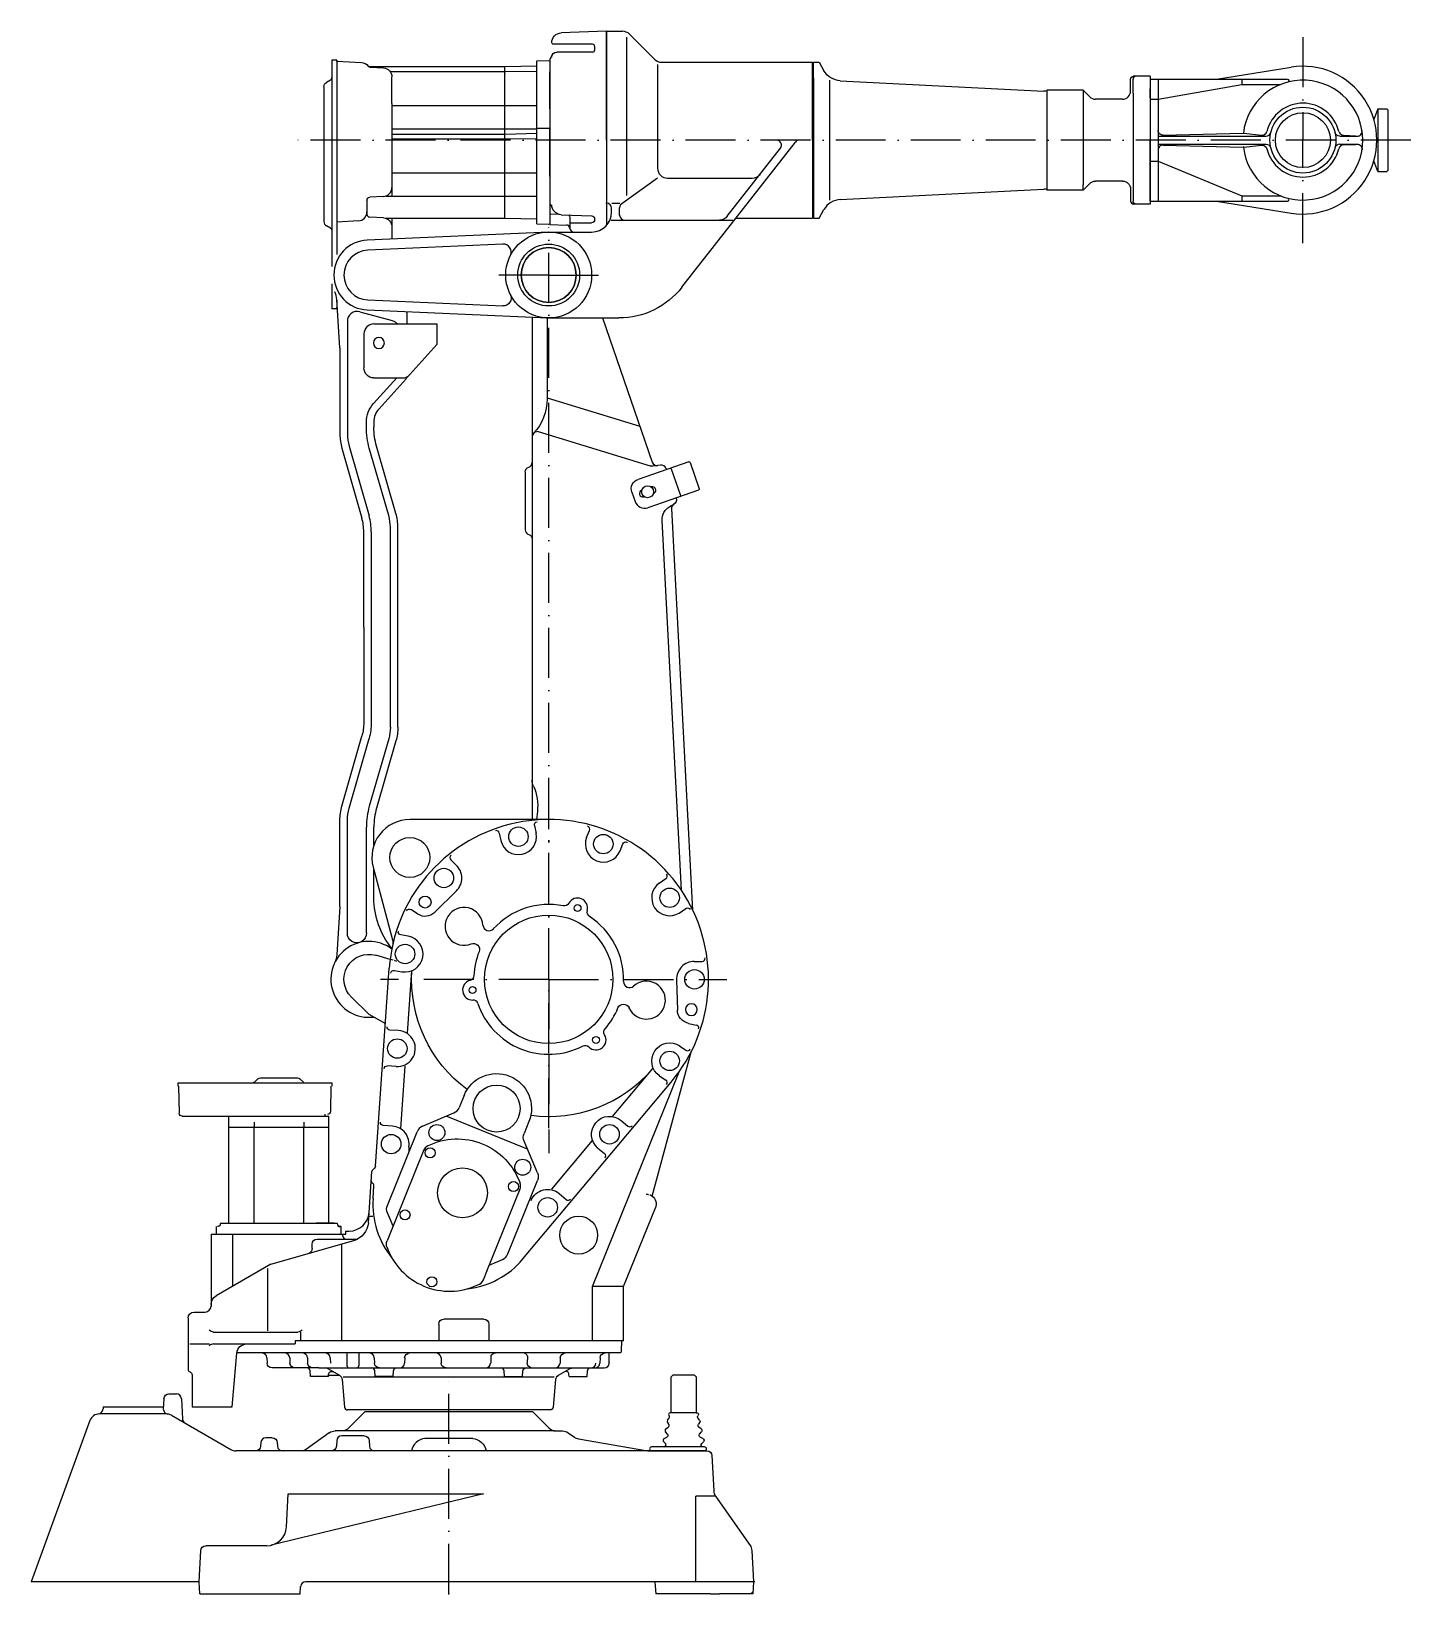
# Model space of a CAD drawing. Extents: x 582 to 1963, y 200 to 1764.
import ezdxf

# ---------------------------------------------------------------- set-up
doc = ezdxf.new("R2010")
doc.units = 0
doc.header["$LTSCALE"] = 5
for name, pattern in [('DASHDOT', [1, 0.5, -0.25, 0, -0.25]), ('DASHED', [0.75, 0.5, -0.25]), ('GEN7', [15, 10, -2.5, 0, -2.5]), ('PHANTOM', [2.5, 1.25, -0.25, 0.25, -0.25, 0.25, -0.25])]:
    doc.linetypes.add(name, pattern=pattern)
doc.layers.get('0').update_dxf_attribs({"linetype": 'CONTINUOUS'})
doc.layers.add('7', color=4, linetype='GEN7')

msp = doc.modelspace()

# ---------------------------------------------------------------- linework, layer by layer
at = {"linetype": 'CONTINUOUS'}
for p, q in [((1158, 1763.996), (1112.651, 1762.416)), ((1158, 1763.996), (1173.858, 1763.996)), ((1158, 1763.996), (1158, 1569.776)), ((1158, 1763.996), (1158, 1569.776)), ((1158, 1654.996), (1158, 1763.996)), ((1178, 1757.926), (1178, 1599.726)), ((1180.929, 1761.066), (1206.071, 1735.926)), ((1144, 1750.966), (1105.137, 1750.966)), ((1144, 1743.186), (1108, 1743.186)), ((1146, 1748.966), (1146, 1745.186)), ((888, 1734.996), (883, 1734.996)), ((883, 1734.996), (883, 1528.656)), ((888, 1727.996), (887.984, 1727.996)), ((888, 1733.996), (888, 1734.996)), ((888, 1734.996), (888, 1540.496)), ((888, 1733.996), (912.471, 1732.716)), ((919.788, 1728.546), (1056, 1728.546)), ((921.431, 1727.946), (934.471, 1727.266)), ((941.238, 1723.626), (1056, 1723.626)), ((1056, 1728.546), (1088, 1729.256)), ((1056, 1661.106), (1056, 1728.546)), ((1056, 1723.626), (1088, 1724.196)), ((1088, 1734.296), (1101, 1734.586)), ((1088, 1666.856), (1088, 1734.296)), ((1101, 1735.886), (1101, 1654.996)), ((1101, 1686.476), (1101, 1723.476)), ((1209, 1730.676), (1209, 1626.926)), ((1213.142, 1732.996), (1364.004, 1732.996)), ((1364.004, 1654.996), (1364.004, 1732.996)), ((1364.004, 1654.996), (1364.004, 1732.996)), ((1365.004, 1732.996), (1370.714, 1732.996)), ((1365.004, 1717.396), (1365.004, 1732.996)), ((1370.714, 1732.996), (1375.574, 1724.486)), ((1768.684, 1715.996), (1843.184, 1728.046)), ((875, 1708.496), (875, 1573.506)), ((881.5, 1715.136), (877.5, 1712.826)), ((943, 1691.666), (943, 1718.276)), ((1365.004, 1717.396), (1365.004, 1592.596)), ((1381.004, 1714.996), (1381.004, 1594.996)), ((1391.914, 1714.436), (1595.604, 1703.936)), ((1635.004, 1704.996), (1598.954, 1704.996)), ((1598.954, 1604.996), (1598.954, 1704.996)), ((1635.004, 1704.996), (1641.654, 1698.346)), ((1635.004, 1704.996), (1635.004, 1610.356)), ((1682.504, 1703.996), (1682.504, 1715.996)), ((1685.004, 1701.996), (1685.004, 1715.996)), ((1702.004, 1718.996), (1685.504, 1718.996)), ((1702.004, 1718.996), (1702.004, 1590.996)), ((1702.004, 1715.996), (1839.254, 1715.996)), ((1702.004, 1715.996), (1702.004, 1654.996)), ((1702.004, 1697.496), (1702.004, 1706.496)), ((1710.004, 1715.996), (1710.004, 1593.996)), ((1710.004, 1695.996), (1794.004, 1710.656)), ((1794.004, 1715.656), (1794.004, 1710.656)), ((1794.004, 1710.656), (1832.584, 1710.656)), ((943, 1691.666), (943, 1690.466)), ((943, 1690.466), (943, 1599.036)), ((943, 1689.616), (1088, 1689.616)), ((1674.504, 1695.996), (1647.314, 1695.996)), ((1685.004, 1701.996), (1685.004, 1593.996)), ((1702.004, 1695.996), (1710.004, 1695.996)), ((1101, 1686.476), (1101, 1667.146)), ((1930.004, 1686.496), (1926.054, 1675.666)), ((1930.004, 1686.496), (1939.004, 1686.496)), ((1930.004, 1686.496), (1930.004, 1623.496)), ((1940.004, 1685.496), (1939.004, 1686.496)), ((1940.004, 1685.496), (1940.004, 1624.496)), ((888, 1658.366), (888, 1641.636)), ((943, 1666.486), (1088, 1666.486)), ((943, 1661.106), (1056, 1661.106)), ((1056, 1661.106), (1088, 1661.816)), ((1056, 1576.956), (1056, 1661.106)), ((1088, 1666.856), (1101, 1667.146)), ((1088, 1571.206), (1088, 1666.856)), ((1101, 1619.026), (1101, 1667.146)), ((1710.004, 1658.996), (1818.084, 1658.996)), ((1715.124, 1660.056), (1795.074, 1661.996)), ((1795.744, 1661.966), (1813.654, 1659.996)), ((1891.924, 1658.996), (1909.254, 1658.996)), ((1895.584, 1659.846), (1907.754, 1659.236)), ((943, 1656.186), (1056, 1656.186)), ((1056, 1656.186), (1088, 1656.756)), ((1101, 1654.996), (1101, 1570.576)), ((1158, 1654.996), (1158, 1571.496)), ((1233.398, 1507.746), (1346.944, 1653.076)), ((1278.794, 1578.846), (1331.984, 1646.926)), ((1346.784, 1654.996), (1330.764, 1654.996)), ((1364.004, 1654.996), (1364.004, 1576.996)), ((1364.004, 1654.996), (1364.004, 1576.996)), ((1702.004, 1593.996), (1702.004, 1654.996)), ((1710.004, 1650.996), (1818.084, 1650.996)), ((1715.124, 1649.946), (1795.074, 1648.006)), ((1795.744, 1648.036), (1813.654, 1650.006)), ((1891.924, 1650.996), (1909.254, 1650.996)), ((1895.584, 1650.156), (1907.754, 1650.766)), ((1702.004, 1633.996), (1710.004, 1633.996)), ((1710.004, 1633.996), (1794.004, 1599.346)), ((1930.004, 1623.496), (1926.054, 1634.336)), ((943, 1622.176), (1088, 1622.176)), ((1101, 1619.026), (1101, 1570.916)), ((1209, 1616.926), (1174.518, 1592.096)), ((1219, 1616.926), (1303.664, 1616.926)), ((1635.004, 1604.996), (1641.654, 1611.656)), ((1674.504, 1613.996), (1647.314, 1613.996)), ((1930.004, 1623.496), (1939.004, 1623.496)), ((1940.004, 1624.496), (1939.004, 1623.496)), ((934.479, 1598.646), (920.843, 1597.926)), ((937.444, 1599.036), (1088, 1599.036)), ((1391.914, 1595.566), (1595.604, 1606.066)), ((1635.004, 1604.996), (1598.954, 1604.996)), ((1635.004, 1604.996), (1635.004, 1610.356)), ((1682.504, 1605.996), (1682.504, 1593.996)), ((1794.004, 1599.346), (1794.004, 1593.996)), ((1794.004, 1599.346), (1832.584, 1599.346)), ((918, 1594.936), (918, 1580.856)), ((1101, 1581.286), (1109.509, 1580.996)), ((1112.651, 1580.366), (1143.105, 1579.306)), ((1163, 1582.996), (1163, 1586.876)), ((1163.247, 1591.876), (1171.176, 1591.876)), ((1171, 1579.996), (1171, 1587.326)), ((1365.004, 1592.596), (1365.004, 1576.996)), ((1365.004, 1592.596), (1365.004, 1576.996)), ((1370.714, 1576.996), (1375.574, 1585.516)), ((1702.004, 1590.996), (1685.504, 1590.996)), ((1702.004, 1593.996), (1839.254, 1593.996)), ((1768.684, 1593.996), (1843.184, 1581.946)), ((881.5, 1566.866), (877.5, 1569.176)), ((909.471, 1574.156), (888, 1573.026)), ((934.479, 1577.146), (920.843, 1577.856)), ((936.77, 1576.956), (1056, 1576.956)), ((943, 1576.956), (943, 1556.056)), ((1056, 1576.956), (1088, 1576.386)), ((1088, 1571.206), (1101, 1570.916)), ((1100, 1570.576), (1099.827, 1570.576)), ((1101, 1570.576), (1118.105, 1569.976)), ((1121, 1577.696), (1121, 1567.286)), ((1122.107, 1572.316), (1143, 1572.316)), ((1146, 1576.306), (1146, 1575.316)), ((1162.536, 1574.996), (1284.404, 1574.996)), ((1287.804, 1576.996), (1364.004, 1576.996)), ((1365.004, 1576.996), (1370.714, 1576.996)), ((1100.182, 1563.046), (918.445, 1554.966)), ((1054.125, 1550.996), (918.889, 1544.976)), ((1100, 1562.996), (1143, 1562.996)), ((1124.281, 1562.996), (1123.457, 1563.476)), ((883, 1511.336), (883, 1485.996)), ((888, 1485.996), (883, 1485.996)), ((891, 1447.096), (887.961, 1495.566)), ((888, 1494.306), (888, 1485.996)), ((888, 1486.996), (888, 1485.996)), ((918.889, 1495.026), (1054.125, 1489.006)), ((898.5, 1473.436), (898.5, 1360.506)), ((910.897, 1483.086), (943.459, 1474.366)), ((918.445, 1485.036), (1099.044, 1476.996)), ((925, 1470.996), (988, 1470.996)), ((958, 1483.276), (958, 1470.996)), ((988, 1470.996), (988, 1450.316)), ((1083.5, 1477.696), (1083.5, 975)), ((1098.5, 1473.756), (1098.5, 1395.996)), ((1099.044, 1476.996), (1170.357, 1476.996)), ((1153.938, 1476.996), (1203.635, 1332.666)), ((915, 1460.996), (915, 1426.996)), ((891, 1447.096), (891, 1360.506)), ((960.979, 1420.306), (988, 1450.316)), ((947.889, 1416.996), (924.601, 1391.246)), ((925, 1416.996), (953.548, 1416.996)), ((957.226, 1416.146), (930.165, 1386.216)), ((1098.5, 1397.086), (1191.214, 1368.746)), ((917.5, 1367.576), (917.5, 1372.796)), ((925, 1372.796), (925, 1367.576)), ((1202.068, 1328.746), (1089.962, 1363.026)), ((892.937, 1346.726), (912.958, 1276.746)), ((900.147, 1348.796), (920.167, 1278.816)), ((939.847, 1279.196), (920.438, 1346.726)), ((947.055, 1281.266), (927.646, 1348.796)), ((1240.354, 1333.006), (1189.419, 1315.466)), ((1212.022, 1329.816), (1204.312, 1328.596)), ((1241.624, 1332.386), (1250.744, 1305.906)), ((1076.5, 1322.906), (1076.5, 1265.096)), ((1217.399, 1326.486), (1217.824, 1325.246)), ((1222.714, 1325.876), (1231.83, 1299.396)), ((1183.22, 1302.756), (1186.475, 1293.306)), ((1193.253, 1304.726), (1193.133, 1304.686)), ((1250.124, 1304.636), (1199.186, 1287.106)), ((1202.588, 1307.936), (1202.469, 1307.896)), ((1204.867, 1301.316), (1204.748, 1301.276)), ((1195.532, 1298.106), (1195.412, 1298.066)), ((1221.191, 1288.266), (1222.958, 1289.246)), ((1222.958, 1289.246), (1225.387, 1290.596)), ((1244.394, 883.927), (1223.307, 1286.246)), ((1227.591, 1296.886), (1227.69, 1296.596)), ((941.501, 1067.546), (941.501, 1267.456)), ((949.001, 1067.546), (949.001, 1267.456)), ((1232.888, 904.111), (1213.484, 1274.366)), ((914.895, 1167.516), (914.895, 1262.966)), ((922.395, 1262.966), (922.395, 1072.026)), ((914.895, 1167.496), (914.895, 1167.506)), ((914.895, 1167.496), (914.895, 1072.026)), ((922.395, 1167.516), (922.395, 1167.506)), ((922.395, 1167.496), (922.395, 1167.506)), ((892.937, 988.272), (912.958, 1058.246)), ((900.147, 986.205), (920.167, 1056.186)), ((939.847, 1055.806), (920.438, 988.278)), ((947.055, 1053.726), (927.646, 986.206)), ((891, 887.906), (891, 974.49)), ((898.5, 861.567), (898.5, 974.49)), ((1100, 975), (961, 975)), ((1088.726, 982.975), (1087.888, 975)), ((917.5, 861.567), (917.5, 967.421)), ((925, 949.165), (925, 967.421)), ((1050.5, 961.4729), (1052.1, 953.8762)), ((1085.7, 968.9569), (1087.4, 961.1005)), ((1086.5, 962.1139), (1086.6, 962.1139)), ((1138, 957.1118), (1140.9, 964.1313)), ((1171.4, 943.626), (1174.2, 950.6455)), ((924.3, 927.1649), (943.8, 854.6027)), ((925, 896.5), (925, 924.533)), ((1002.1, 934.6274), (1007.5, 929.3683)), ((1210.7, 911.3285), (1217.3, 915.7948)), ((1007.6, 903.575), (986, 882.3775)), ((891, 887.906), (887.961, 839.439)), ((968.8, 880.4956), (962, 884.7693)), ((1230.5, 881.2972), (1237.4, 885.9684)), ((959.4, 858.0792), (951.9, 859.3939)), ((941.3, 834.9299), (926.9, 839.038)), ((1245.7, 833), (1253.6, 833)), ((926.5, 628.0098), (940.4, 826.224)), ((945.6, 823.9543), (953.1, 822.6261)), ((958.6, 761.0938), (963, 823.573)), ((1228, 814.5193), (1228.8, 784.271)), ((920, 779.9998), (902.5, 797.1429)), ((920, 779.9998), (936.5, 770.6718)), ((1239.9, 770.9508), (1247.8, 769.2738)), ((949.8, 763.6588), (941.1, 764.2728)), ((1203.6, 598.0038), (1243.1, 743.3898)), ((1231.1, 748.2808), (1237.4, 744.0468)), ((947.3, 727.7478), (938.5, 728.3608)), ((951.9, 665.6158), (956.3, 728.1718)), ((1143.7, 507.4998), (1230.6, 722.5268)), ((1164, 677.6938), (1204.3, 725.7688)), ((729, 707.9998), (729, 711.5318)), ((729, 711.4998), (882.9, 711.4998)), ((729.5, 707.9998), (730.2, 680.9218)), ((805.5, 712.0858), (808.9, 715.4748)), ((811.4, 716.4998), (848.5, 716.4998)), ((854.4, 712.0858), (851, 715.4748)), ((881.8, 682.9218), (882.4, 707.9998)), ((882.9, 711.5088), (882.9, 707.9998)), ((1074.1, 535.0828), (1222.6, 712.2028)), ((1211, 718.4348), (1217.3, 714.1578)), ((1015.3, 698.7688), (1010.5, 686.7488)), ((733.2, 677.9998), (876.3, 677.9998)), ((779.9, 570.9998), (779.9, 677.9998)), ((779.9, 677.9998), (879.9, 677.9998)), ((876.3, 677.9998), (876.3, 679.9998)), ((879.9, 570.9998), (879.9, 677.9998)), ((973.7, 667.9498), (1005.1, 681.2898)), ((1078.7, 645.1068), (997.3, 677.9928)), ((1080.2, 672.5468), (1075.4, 660.5268)), ((1172.4, 673.7118), (1179.1, 668.0938)), ((779.9, 666.9998), (879.9, 666.9998)), ((805.1, 671.9998), (805.1, 666.9998)), ((805.1, 570.9998), (805.1, 666.9998)), ((854.8, 671.9998), (854.8, 666.9998)), ((854.8, 570.9998), (854.8, 666.9998)), ((943.5, 668.0468), (934.4, 668.6918)), ((938.5, 588.7748), (968.3, 662.4908)), ((975, 644.4618), (938.2, 553.2048)), ((960, 647.2318), (960, 642.4358)), ((1088.8, 621.4448), (1075.4, 652.8728)), ((1103, 604.8908), (1143.8, 653.5868)), ((1149.3, 646.1248), (1156, 640.5068)), ((924, 624.4498), (925.6, 626.0988)), ((919.5, 571.4098), (923.1, 622.5388)), ((923.3, 611.3758), (924.2, 610.5008)), ((1059.1, 540.0758), (1088.8, 613.7918)), ((924.2, 595.6238), (925.1, 608.1688)), ((1038.1, 522.9488), (1071.4, 605.3608)), ((1110.5, 600.5758), (1117.6, 594.6698)), ((944.2, 568.0108), (938.6, 581.1218)), ((1175, 507.4998), (1206.8, 586.2538)), ((767.4, 559.9998), (767.4, 567.4998)), ((771.4, 570.9998), (888.4, 570.9998)), ((771.4, 570.4998), (771.4, 570.9998)), ((774, 570.4998), (774, 570.9998)), ((781.7, 570.4998), (781.7, 570.9998)), ((802.9, 570.4998), (802.9, 570.9998)), ((856.9, 570.4998), (856.9, 570.9998)), ((878.2, 570.4998), (878.2, 570.9998)), ((885.9, 570.4998), (885.9, 570.9998)), ((888.4, 570.4998), (888.4, 570.9998)), ((892.4, 567.4998), (888.9, 567.4998)), ((892.4, 559.9998), (892.4, 567.4998)), ((920.6, 577.9728), (923.9, 577.9728)), ((762, 559.9998), (897, 559.9998)), ((762, 559.9998), (762, 487.9998)), ((767.4, 559.9998), (892.4, 559.9998)), ((783.8, 507.9118), (783.8, 559.9998)), ((822, 529.9998), (907.3, 554.2388)), ((863.2, 545.4638), (863.2, 549.9998)), ((868.2, 554.9998), (908.6, 554.9998)), ((893, 452.9998), (893, 550.1708)), ((894, 557.9998), (894, 559.9998)), ((894, 557.9998), (894, 559.9998)), ((897, 559.9998), (897, 562.9998)), ((897, 562.9998), (900.3, 562.9998)), ((1040.5, 529.0328), (1053.7, 534.6168)), ((822, 529.9998), (767, 498.2458)), ((819, 463.2558), (819, 525.5538)), ((1034.6, 514.2458), (1038.3, 523.4208)), ((1143.7, 452.9998), (1143.7, 507.4998)), ((1175, 507.4998), (1143.7, 507.4998)), ((1175, 452.9998), (1175, 507.4998)), ((739, 475.9998), (739, 424.8288)), ((745, 481.9998), (756, 481.9998)), ((990, 469.9998), (990, 452.9998)), ((1035, 474.9998), (995, 474.9998)), ((1040, 469.9998), (1040, 452.9998)), ((764.5, 461.9998), (848.9, 461.9998)), ((851.4, 461.9998), (851.4, 452.9998)), ((740.9, 449.9998), (760.5, 449.9998)), ((764.5, 449.9998), (846.1, 449.9998)), ((783, 386.9998), (787.7, 440.8718)), ((1104.8, 440.9998), (787.7, 440.9998)), ((812.9, 440.9998), (799.3, 440.9998)), ((853.5, 440.9998), (840.3, 440.9998)), ((1173, 452.9998), (846.1, 452.9998)), ((1175, 452.9998), (846.1, 452.9998)), ((846.1, 452.9998), (846.1, 449.9998)), ((898, 440.9998), (880.3, 440.9998)), ((898, 440.9998), (898, 428.4998)), ((898, 438.2008), (898, 431.9998)), ((910, 440.9998), (910, 428.4998)), ((1042.2, 437.9298), (1042, 430.9108)), ((1078.9, 437.9298), (1078.6, 430.7748)), ((1170.7, 440.9998), (1104.6, 440.9998)), ((1165.8, 440.9998), (1156.4, 440.9998)), ((1173, 452.9998), (1172.7, 442.9298)), ((817.9, 436.1738), (818.1, 430.8248)), ((870, 425.9998), (823.1, 425.9998)), ((840.8, 436.1738), (841, 430.8248)), ((858.5, 436.1738), (858.7, 430.8248)), ((861.4, 417.4998), (861.2, 423.1048)), ((870, 425.9998), (1114.8, 425.9998)), ((890.8, 418.3018), (878.6, 425.3298)), ((881.3, 436.1738), (881.5, 430.8248)), ((898, 428.4998), (898.9, 425.9998)), ((898.9, 425.9998), (909.1, 425.9998)), ((910, 428.4998), (909.1, 425.9998)), ((925.4, 436.1738), (925.6, 430.8248)), ((926.2, 417.4998), (926, 423.1048)), ((944.4, 417.4998), (944.6, 423.1048)), ((955.9, 436.1738), (955.7, 430.8248)), ((992.2, 436.1738), (992.4, 430.8248)), ((1055.7, 417.4998), (1055.5, 423.1048)), ((1073.9, 417.4998), (1074.1, 423.1048)), ((1109.3, 418.3018), (1121.5, 425.3298)), ((1111.6, 436.1748), (1111.4, 430.8258)), ((1113.6, 425.9998), (1130.1, 425.9998)), ((1130.1, 425.9998), (1155.7, 425.9998)), ((1138.6, 417.4998), (1138.8, 423.1048)), ((1151.4, 436.1748), (1151.2, 430.8258)), ((1160.7, 430.9998), (1160.7, 430.8258)), ((743, 419.1718), (743, 386.9998)), ((879.6, 417.4998), (861.4, 417.4998)), ((879.6, 417.4998), (879.7, 419.6008)), ((890.4, 418.4998), (879.7, 418.4998)), ((893.3, 414.4068), (895.7, 386.7388)), ((894.1, 416.9998), (1105.4, 416.9998)), ((944.4, 417.4998), (926.2, 417.4998)), ((1055.7, 417.4998), (1073.9, 417.4998)), ((1106.8, 414.4068), (1104.4, 386.7388)), ((1120.4, 417.4998), (1120.3, 419.6008)), ((1120.4, 417.4998), (1138.6, 417.4998)), ((1224.5, 418.9998), (1222.5, 416.9998)), ((1222.5, 380.9998), (1222.5, 416.9998)), ((1224.5, 418.9998), (1245.5, 418.9998)), ((1245.5, 418.9998), (1247.5, 416.9998)), ((1247.5, 416.9998), (1247.5, 380.9998)), ((714.8, 395.2618), (714.2, 384.7388)), ((714.8, 395.2618), (714.2, 384.7388)), ((719.8, 399.9998), (727.3, 399.9998)), ((719.8, 399.9998), (727.3, 399.9998)), ((732.3, 395.2618), (733.3, 374.9428)), ((732.3, 395.2618), (733.3, 374.9428)), ((717.3, 379.9998), (650.2, 379.9998)), ((654, 386.9998), (714, 386.9998)), ((654, 386.9998), (654, 384.9998)), ((714, 386.9998), (714, 384.9998)), ((722.3, 378.6598), (781.8, 344.3398)), ((743, 386.9998), (783, 386.9998)), ((1101.4, 383.9998), (898.7, 383.9998)), ((916, 381.9998), (900, 365.9288)), ((1084, 381.9998), (916, 381.9998)), ((1084, 381.9998), (1100.1, 365.9288)), ((1219, 373.7598), (1220.6, 375.7398)), ((1220.3, 378.5998), (1220.6, 378.1998)), ((1247.5, 380.9998), (1221.5, 380.9998)), ((1247.5, 380.9998), (1248.5, 380.9998)), ((1249.7, 378.5998), (1249.4, 378.1998)), ((1251.1, 373.7598), (1249.5, 375.7398)), ((640.8, 373.4198), (582, 211.9998)), ((880.4, 361.1378), (857.6, 344.8628)), ((1105.8, 362.9998), (886.2, 362.9998)), ((1107.2, 362.9998), (1113.8, 362.9998)), ((1119.6, 361.1378), (1125.7, 356.8288)), ((1219, 359.7948), (1217, 362.2048)), ((1217.3, 365.0998), (1219.7, 366.8998)), ((1218.9, 371.2998), (1220.1, 369.6998)), ((1251.1, 371.2998), (1249.9, 369.6998)), ((1252.7, 365.0998), (1250.3, 366.8998)), ((1251, 359.7948), (1253, 362.2048)), ((811.8, 351.2618), (811.6, 347.7388)), ((823.3, 355.9998), (816.8, 355.9998)), ((828.3, 351.2618), (828.5, 347.7388)), ((887.8, 353.2618), (887.5, 347.7388)), ((915.3, 357.9998), (892.8, 357.9998)), ((920.3, 353.2618), (920.6, 347.7388)), ((1024, 355.4998), (976.1, 355.4998)), ((1129.8, 355.1118), (1197.4, 343.4598)), ((1256, 346.9998), (1203, 346.9998)), ((1215.2, 352.0218), (1216.9, 350.4788)), ((1215.6, 355.2818), (1218.4, 356.7188)), ((1254.4, 355.2818), (1251.6, 356.7188)), ((1254.9, 352.0218), (1253.2, 350.4788)), ((1201.6, 342.9998), (786.8, 342.9998)), ((1197.4, 343.4598), (1199.2, 343.1458)), ((1200.9, 342.9998), (1258.4, 342.9998)), ((1256, 342.9998), (1203, 342.9998)), ((1263.4, 338.2618), (1265.3, 302.8638)), ((1034.7, 299.9998), (822.3, 248.5628)), ((837.6, 266.9538), (839.3, 299.9998)), ((839.3, 299.9998), (1034.7, 299.9998)), ((1267.1, 297.6508), (1247.4, 297.6508)), ((1247.4, 212.4978), (1247.4, 297.6508)), ((1267.1, 297.6508), (1301.6, 248.3158)), ((750, 211.9998), (751.7, 243.2618)), ((817.6, 247.9998), (756.7, 247.9998)), ((1303.39, 243.2618), (1305.03, 211.9998)), ((750, 211.9998), (582, 211.9998)), ((750.7, 199.9998), (750, 211.9998)), ((851.2, 199.9998), (851.7, 207.3488)), ((1178.1, 211.9998), (856.7, 211.9998)), ((1099, 211.9998), (1090, 211.9998)), ((1199, 211.9998), (1178.1, 211.9998)), ((1306.22, 211.9998), (1199, 211.9998)), ((1206.3, 211.9998), (1207.3, 199.9998)), ((1305.03, 211.9998), (1304.4, 199.9998)), ((750.7, 199.9998), (851.2, 199.9998)), ((1262, 199.9998), (1207.3, 199.9998)), ((1262, 199.9998), (1271, 199.9998)), ((1289, 199.9998), (1271, 199.9998)), ((1304.4, 199.9998), (1289, 199.9998))]:
    msp.add_line(p, q, dxfattribs=at)
at = {"linetype": 'PHANTOM'}
msp.add_line((1702.004, 1716.996), (1702.244, 1716.996), dxfattribs=at)
at = {"linetype": 'DASHED'}
msp.add_line((948, 833.0001), (941.3, 834.9299), dxfattribs=at)
msp.add_line((1160.7, 430.9998), (1160.7, 440.3883))
at = {"linetype": 'DASHDOT'}
msp.add_line((1000, 210.4998), (1000, 225.9418), dxfattribs=at)
at = {"linetype": 'CONTINUOUS'}
for points in [[(774.6, 570.9998, 0), (792.6, 570.9998, 0)], [(885.3, 570.9998, 0), (867.3, 570.9998, 0)], [(1302.44, 199.9998, 0), (1304.5, 202.0638, 0)]]:
    msp.add_polyline3d(points, dxfattribs=at)
for centre, radius in [((1855.004, 1654.996), 33), ((1855.004, 1654.996), 27.5), ((1100, 1519.996), 43), ((1100, 1519.996), 31), ((1100, 1519.996), 27.5), ((1199, 1302.996), 6), ((961, 937), 20), ((1069.7, 957.8096), 9.75), ((1154.7, 950.3689), 9.75), ((995, 916.4201), 9.75), ((976.2, 892.3682), 6), ((1221.1, 896.6422), 9.75), ((1100, 815), 64.294), ((1128.9, 886.3932), 3.4), ((956.2, 840.3527), 9.75), ((1246, 815), 9.75), ((1023.8, 804.2837), 3.4), ((948.5, 745.7028), 9.75), ((1147.4, 754.3228), 3.4), ((1221.1, 733.3578), 9.75), ((1047.8, 685.6578), 23.5), ((942.3, 650.0918), 9.75), ((988.1, 661.5758), 8), ((1160.9, 659.9188), 9.75), ((981.3, 641.3198), 5), ((1013.7, 601.2828), 25), ((1074, 626.8758), 8), ((1064.8, 607.6058), 5), ((1099, 586.7828), 9.75), ((956.2, 579.1988), 5), ((1130, 558.9998), 19), ((983.1, 512.2548), 5)]:
    msp.add_circle(centre, radius, dxfattribs=at)
at = {"linetype": 'CONTINUOUS', "extrusion": (0, 0, -1)}
for centre, radius in [((-1100, 1519.996), 27.5), ((-930, 1451.996), 5.5), ((-1242.8, 784.6449), 6)]:
    msp.add_circle(centre, radius, dxfattribs=at)
for centre, radius, start, end in [((-1113, 1752.426), 10, 0, 88), ((-1105.137, 1752.966), 2, 270, 10.6262), ((-1108, 1738.186), 5, 0, 90), ((-912, 1723.726), 9, 93, 143.033), ((-934, 1718.276), 9, 93, 180), ((-1392.944, 1734.406), 20, 272.951, 330.255), ((-880, 1708.496), 5, 0, 60), ((-1595.864, 1708.936), 5, 231.839, 272.951), ((-1685.504, 1715.996), 3, 0, 90), ((-1839.444, 1714.496), 1.5, 90, 255.348), ((-1715.004, 1665.046), 5, 268.61, 0), ((-1795.194, 1656.996), 5, 88.6098, 96.2826), ((-1795.194, 1653.006), 5, 263.717, 271.39), ((-1795.194, 1653.006), 5, 263.717, 271.39), ((-1814.194, 1645.036), 5, 83.7174, 166.28), ((-1818.084, 1645.996), 5, 90, 166.3), ((-1909.254, 1645.996), 5, 90, 189.418), ((-1674.504, 1605.996), 8, 90, 180), ((-921, 1594.936), 3, 0, 87), ((-1113, 1590.366), 10, 272, 0), ((-1688.004, 1593.996), 3, 270, 0), ((-934.008, 1568.156), 9, 93, 180), ((-1143, 1575.316), 3, 180, 270), ((-1143, 1576.306), 3, 92, 180), ((-1270.914, 1584.996), 10, 218, 270), ((-1054.481, 1496.996), 8, 153.194, 272.547), ((-925, 1426.996), 10, 270, 0), ((-955, 1418.156), 3, 182.107, 222.117), ((-1048.5, 1395.996), 50, 180, 223.342), ((-945, 1372.796), 27.5, 0, 42.1169), ((-993, 1367.576), 75.5, 343.964, 0), ((-993, 1367.576), 68, 343.964, 0), ((-1240.674, 1332.056), 1, 71, 161), ((-1192.675, 1306.016), 10, 341, 71), ((-1203.53, 1333.536), 5, 261, 287), ((-1230.884, 1299.076), 1, 161, 251), ((-1249.794, 1305.586), 1, 161, 251), ((-1228.464, 1275.146), 15, 357, 61), ((-1228.3, 1286.516), 5, 357, 57.7395), ((-1222.963, 1294.966), 5, 161, 241), ((-1078.5, 1255.556), 5, 107.458, 180), ((-864.895, 1072.026), 57.5, 180, 196), ((-899.001, 1067.546), 42.5, 180, 196.036), ((-899.001, 1067.546), 50, 180, 196.036), ((-1098.5, 1014.37), 15, 336.26, 0.00001), ((-941, 974.49), 50, 0, 16), ((-941, 974.49), 42.5, 0, 16), ((-1005, 896.5), 80, 320.786, 0), ((-908, 860.958), 9.5, 176.326, 3.67395), ((-868, 840.69), 20, 183.588, 206.292), ((-938.3, 725.3688), 3, 4.02259, 94.0226), ((-934.6, 671.6848), 3, 274.023, 4.02259), ((-1197.6, 589.9998), 10, 126.831, 202), ((-768.4, 570.4998), 3, 180, 270), ((-899.5, 572.8128), 20, 184.023, 254.141), ((-1101.4, 386.9998), 3, 185, 270)]:
    msp.add_arc(centre, radius, start, end, dxfattribs=at)
at = {"linetype": 'CONTINUOUS'}
for centre, radius, start, end in [((1173.858, 1753.996), 10, 45, 90), ((1098, 1739.886), 5, 306.87, 0.0000004), ((1144, 1748.966), 2, 0, 90), ((1144, 1745.186), 2, 270, 0), ((921.588, 1730.946), 3, 216.967, 267), ((1213.142, 1742.996), 10, 225, 270), ((1855.004, 1654.996), 74, 260.812, 99.1877), ((880, 1717.736), 3, 300, 0), ((1688.004, 1715.996), 3, 90, 180), ((1855.004, 1654.996), 60, 186.874, 173.476), ((1647.314, 1703.996), 8, 225, 270), ((1674.504, 1703.996), 8, 270, 0), ((1855.004, 1654.996), 37, 13.5472, 166.28), ((1795.194, 1656.996), 5, 83.7174, 91.3902), ((1814.194, 1664.966), 5, 263.717, 346.28), ((1818.084, 1663.996), 5, 270, 346.3), ((1895.834, 1664.836), 5, 193.547, 267.118), ((1909.254, 1663.996), 5, 270, 9.41803), ((1328.044, 1649.996), 5, 322, 90), ((1350.884, 1649.996), 5, 90, 142), ((1715.004, 1644.946), 5, 88.6098, 180), ((1855.004, 1654.996), 37, 193.72, 346.453), ((1891.924, 1645.996), 5, 90, 166.3), ((1895.834, 1645.166), 5, 92.8815, 166.453), ((1219, 1626.926), 10, 180, 270), ((1303.664, 1626.926), 10, 270, 322), ((934.008, 1607.636), 9, 273, 0), ((1392.944, 1575.586), 20, 92.9508, 150.255), ((1595.864, 1601.066), 5, 51.8386, 92.9508), ((1839.444, 1595.496), 1.5, 270, 75.3479), ((909, 1583.146), 9, 273, 0), ((921, 1580.856), 3, 180, 267), ((1100.22, 1587.976), 3, 10.5582, 74.9319), ((1143, 1582.996), 20, 270, 0), ((1158, 1586.876), 5, 0, 90), ((1176, 1587.326), 5, 107.242, 180), ((1176, 1579.996), 5, 180, 270), ((1685.504, 1593.996), 3, 180, 270), ((880, 1573.506), 5, 180, 240), ((1118, 1566.976), 3, 5.95531, 88), ((1125.957, 1567.806), 5, 185.955, 240), ((920, 1519.996), 35, 92.5473, 267.453), ((1054.481, 1542.996), 8, 333.194, 92.5473), ((920, 1519.996), 25, 92.5473, 267.453), ((868, 1494.306), 20, 3.58811, 26.2916), ((908, 1474.046), 9.5, 72.2487, 183.674), ((925, 1460.996), 10, 90, 180), ((953.548, 1426.996), 10, 270, 318), ((945, 1372.796), 20, 137.883, 180), ((1088.5, 1358.246), 5, 73, 180), ((941, 1360.506), 50, 180, 196), ((941, 1360.506), 42.5, 180, 196), ((1078.5, 1332.446), 5, 287.458, 0.0000069), ((1208.363, 1334.296), 5, 199, 279), ((1212.672, 1324.856), 5, 19, 97.463), ((1221.768, 1325.546), 1, 19, 109), ((1194.273, 1301.376), 3.5, 109, 289), ((1203.728, 1304.626), 3.5, 289, 109), ((1195.93, 1296.556), 10, 199, 289), ((864.895, 1262.966), 50, 0, 16), ((864.895, 1262.966), 57.5, 0, 16), ((899.001, 1267.456), 42.5, 0, 16.0362), ((899.001, 1267.456), 50, 0, 16.0362), ((1081.5, 1265.096), 5, 180, 252.542), ((993, 967.421), 75.5, 163.964, 180), ((993, 967.421), 68, 163.964, 180), ((961, 937), 38, 90, 195), ((1100, 815), 160, 320.023, 175.977), ((1047.6, 960.8492), 3, 12, 109.786), ((1069.7, 957.8096), 18, 192.622, 10.5347), ((1154.7, 950.3689), 18, 158, 338), ((1138.1, 965.2552), 3, 338, 75.7866), ((1004.1, 936.7854), 3, 128.213, 226), ((995, 916.4201), 18, 314.47, 46), ((1221.1, 896.6422), 18, 125.323, 301.515), ((1215.6, 918.2819), 3, 304, 41.7848), ((1128.9, 886.3932), 10, 344.113, 151.887), ((976.2, 892.3682), 14, 238, 314.47), ((1015.2, 867.9919), 19, 3.62959, 292.37), ((1100, 815), 75, 78.7447, 137.642), ((1143.3, 882.2871), 5, 164.113, 237.255), ((1100, 815), 75, 358.358, 57.2553), ((1040.2, 869.5746), 6, 183.63, 317.642), ((920, 815), 38, 52.9414, 277.213), ((956.2, 840.3527), 18, 260, 80), ((1100, 815), 75, 158.358, 177.255), ((1246, 815), 18, 90.9074, 181.53), ((1253.6, 836), 3, 270, 7.7866), ((1023.8, 804.2837), 10, 104.113, 271.887), ((1181, 812.6789), 6, 178.358, 312.37), ((1197.8, 794.2089), 19, 203.63, 132.37), ((1024.3, 789.2918), 5, 18.7447, 91.8868), ((1100, 815), 75, 198.745, 297.255), ((1100, 815), 75, 318.745, 337.642), ((1247.2, 766.3398), 3, 341.703, 78), ((948.5, 745.7028), 18, 265.977, 85.9774), ((1147.4, 754.3228), 10, 224.113, 31.8868), ((1239.1, 746.5338), 3, 236, 333.787), ((1100, 815), 137.224, 262.502, 319.446), ((1215.7, 711.6708), 3, 320.023, 55.9999), ((878.8, 682.9998), 3, 270, 358.5), ((1001.2, 690.4948), 10, 293, 338), ((942.3, 650.0918), 18, 350.858, 85.9774), ((977.6, 658.7448), 10, 113, 158), ((1181.1, 670.3928), 3, 230.023, 320.023), ((982.7, 640.6248), 8.5, 116.59, 158), ((1154.1, 638.2078), 3, 320.023, 50.0226), ((926.1, 622.3278), 3, 135, 175.977), ((922.1, 608.3788), 3, 355.977, 45), ((1063.3, 608.0028), 8.5, 338, 19.4096), ((1009, 589.6948), 85, 176, 219.496), ((1119.5, 596.9688), 3, 230.023, 320.023), ((900.3, 582.9998), 20, 270, 355.977), ((891.4, 570.4998), 3, 180, 270), ((897, 557.9998), 3, 180, 270), ((1000.8, 569.2958), 66.5, 199.41, 295.197), ((1009, 589.6948), 85, 276.504, 320.023), ((1049.8, 543.8218), 10, 293, 338), ((1026.7, 517.2728), 8.5, 286.497, 338), ((756, 487.9998), 6, 270, 0), ((764.5, 443.9998), 6, 90, 135), ((812.9, 435.9998), 5, 2, 90), ((835.8, 435.9998), 5, 2, 90), ((853.5, 435.9998), 5, 2, 90), ((876.3, 435.9998), 5, 2, 90), ((920.4, 435.9998), 5, 2, 90), ((987.2, 435.9998), 5, 2, 90), ((1074.3, 435.9998), 5, 22.701, 90), ((742, 424.8288), 3, 180, 250.529), ((858.2, 422.9998), 3, 2, 90), ((876.1, 420.9998), 5, 60, 90), ((923, 422.9998), 3, 2, 90), ((950.7, 430.9998), 5, 270, 358), ((1036.9, 431.0908), 5, 270, 358), ((1052.5, 422.9998), 3, 2, 90), ((1106.4, 431.0348), 5, 270, 358), ((1106.4, 430.9998), 5, 348.308, 358), ((1117.3, 419.4968), 3, 2, 120), ((1142.3, 430.9998), 5, 270, 358), ((1146.2, 430.9998), 5, 270, 358), ((1155.7, 430.9998), 5, 270, 358), ((1111.8, 413.9718), 5, 120, 175), ((727.3, 394.9998), 5, 3, 90), ((727.3, 394.9998), 5, 3, 90), ((650.2, 369.9998), 10, 90, 160), ((648.8, 384.9368), 5, 275.268, 348.879), ((719.3, 384.8768), 5, 190.817, 262.649), ((717.3, 369.9998), 10, 60, 90), ((898.7, 386.9998), 3, 185, 270), ((1221.5, 379.4998, 0), 1.5, 90, 216.87), ((1219, 376.9998, 0.0001), 2, 320.947, 36.8699), ((738.3, 375.2048), 5, 183, 240), ((738.3, 375.2048), 5, 183, 240), ((1107.2, 372.9998), 10, 225, 270), ((1218.5, 363.4998), 2, 126.87, 220.361), ((1217.5, 358.4998), 2, 297.019, 40.3613), ((1220.5, 372.4998), 2, 140.947, 216.87), ((1218.5, 368.4998), 2, 306.87, 36.8699), ((786.8, 352.9998), 10, 240, 270), ((816.8, 350.9998), 5, 90, 177), ((833.5, 347.9998), 5, 183, 270), ((892.8, 352.9998), 5, 90, 177), ((925.6, 347.9998), 5, 183, 270), ((978, 339.8268), 15.7846, 96.8136, 168.403), ((1131.5, 364.9658), 10, 234.462, 260.218), ((1203, 344.9998), 2, 90, 270), ((1216.5, 353.4998), 2, 117.019, 227.666), ((1215.5, 348.9998), 2, 274.506, 47.6662), ((1256, 344.9998), 2, 270, 90), ((1200.9, 352.9998), 10, 260.218, 270), ((1275.2, 303.3868), 10, 183, 215), ((817.6, 267.9998), 20, 270, 357), ((856.7, 206.9998), 5, 90, 176)]:
    msp.add_arc(centre, radius, start, end, dxfattribs=at)
at = {"linetype": 'CONTINUOUS', "extrusion": (9.71411e-22, -8.52651e-15, -1)}
msp.add_arc((-1891.924, 1663.996), 5, 270, 346.3, dxfattribs=at)
at = {"linetype": 'CONTINUOUS', "extrusion": (3.48348e-14, -3.16411e-13, -1)}
msp.add_arc((-1795.194, 1653.006), 5, 263.717, 271.39, dxfattribs=at)
at = {"linetype": 'CONTINUOUS', "extrusion": (7.53644e-15, -7.53644e-15, -1)}
msp.add_arc((-1647.314, 1605.996), 8, 45, 90, dxfattribs=at)
at = {"linetype": 'CONTINUOUS', "extrusion": (-8.71024e-15, 1.21868e-14, -1)}
msp.add_arc((-1118, 1577.696), 3, 126.011, 180, dxfattribs=at)
at = {"linetype": 'CONTINUOUS', "extrusion": (-1.94124e-14, -5.20153e-15, -1)}
msp.add_arc((-880, 1564.266), 3, 120, 180, dxfattribs=at)
at = {"linetype": 'CONTINUOUS', "extrusion": (1.25981e-15, -9.84271e-16, -1)}
msp.add_arc((-1170.357, 1556.996), 80, 218, 270, dxfattribs=at)
at = {"linetype": 'CONTINUOUS', "extrusion": (1.93581e-15, 7.22454e-15, -1)}
msp.add_arc((-941, 1465.186), 9.5, 105, 142.279, dxfattribs=at)
at = {"linetype": 'CONTINUOUS', "extrusion": (5.34987e-14, -5.50399e-15, -1)}
msp.add_arc((-1078.5, 1473.756), 20, 170.552, 180, dxfattribs=at)
at = {"linetype": 'CONTINUOUS', "extrusion": (-2.84217e-15, 0, -1)}
msp.add_arc((-1081.5, 1322.906), 5, 0, 72.5424, dxfattribs=at)
at = {"linetype": 'CONTINUOUS', "extrusion": (1.44951e-14, 0, -1)}
msp.add_arc((-864.895, 1072.026), 50, 180, 196, dxfattribs=at)
at = {"linetype": 'CONTINUOUS', "extrusion": (-2.08134e-15, -9.15362e-16, -1)}
msp.add_arc((-1039, 988.202), 50, 156.26, 186, dxfattribs=at)
at = {"linetype": 'CONTINUOUS', "extrusion": (-3.72688e-15, 3.29392e-15, -1)}
msp.add_arc((-1088.6, 969.5807), 3, 348, 85.7844, dxfattribs=at)
at = {"linetype": 'CONTINUOUS', "extrusion": (-8.73427e-16, 1.78979e-15, -1)}
msp.add_arc((-1177, 949.5217), 3, 22.0001, 119.787, dxfattribs=at)
at = {"linetype": 'CONTINUOUS', "extrusion": (-3.20221e-15, 1.04128e-14, -1)}
msp.add_arc((-960.4, 882.2252), 3, 25.7033, 122, dxfattribs=at)
at = {"linetype": 'CONTINUOUS', "extrusion": (2.24285e-15, -5.22617e-15, -1)}
msp.add_arc((-1115.6, 893.4614), 5, 208.113, 281.255, dxfattribs=at)
at = {"linetype": 'CONTINUOUS', "extrusion": (1.9347e-15, 6.66164e-15, -1)}
msp.add_arc((-1239.1, 883.4813), 3, 56.0002, 153.78, dxfattribs=at)
at = {"linetype": 'CONTINUOUS', "extrusion": (-1.56908e-15, -1.22646e-15, -1)}
msp.add_arc((-952.4, 862.3483), 3, 280, 17.7866, dxfattribs=at)
at = {"linetype": 'CONTINUOUS', "extrusion": (2.28271e-14, 5.9945e-16, -1)}
msp.add_arc((-934.1, 852.0145), 10, 165, 192.576, dxfattribs=at)
at = {"linetype": 'CONTINUOUS', "extrusion": (-1.30325e-15, 6.66708e-15, -1)}
msp.add_arc((-1024.7, 844.8734), 6, 67.6296, 201.642, dxfattribs=at)
at = {"linetype": 'CONTINUOUS', "extrusion": (-1.49183e-15, -1.52259e-15, -1)}
msp.add_arc((-920, 815), 25, 314.415, 105.946, dxfattribs=at)
at = {"linetype": 'CONTINUOUS', "extrusion": (-1.38319e-15, 1.43283e-15, -1)}
msp.add_arc((-945.1, 820.9998), 3, 4.02259, 100, dxfattribs=at)
at = {"linetype": 'CONTINUOUS', "extrusion": (-5.77526e-17, -7.80423e-17, -1)}
msp.add_arc((-1100, 815), 137.224, 306.502, 3.61704, dxfattribs=at)
at = {"linetype": 'CONTINUOUS', "extrusion": (-1.71052e-15, 1.4158e-15, -1)}
msp.add_arc((-1020.1, 818.8309), 5, 182.745, 255.887, dxfattribs=at)
at = {"linetype": 'CONTINUOUS', "extrusion": (-6.16937e-15, 4.45828e-15, -1)}
msp.add_arc((-1174.9, 784.1883), 6, 22.3579, 156.37, dxfattribs=at)
at = {"linetype": 'CONTINUOUS', "extrusion": (-1.06662e-15, -7.46162e-16, -1)}
msp.add_arc((-1242.8, 784.6449), 14, 282, 358.47, dxfattribs=at)
at = {"linetype": 'CONTINUOUS', "extrusion": (-1.42244e-14, -1.23553e-14, -1)}
msp.add_arc((-941.3, 767.2648), 3, 274.023, 4.02259, dxfattribs=at)
at = {"linetype": 'CONTINUOUS', "extrusion": (2.21205e-15, -1.92873e-16, -1)}
msp.add_arc((-1160.2, 762.2468), 5, 328.113, 41.2553, dxfattribs=at)
at = {"linetype": 'CONTINUOUS', "extrusion": (-4.13888e-16, -6.1361e-16, -1)}
msp.add_arc((-1221.1, 733.3578), 18, 304, 124, dxfattribs=at)
at = {"linetype": 'CONTINUOUS', "extrusion": (1.4954e-15, 7.76408e-15, -1)}
msp.add_arc((-1136.7, 743.8818), 5, 62.7447, 135.887, dxfattribs=at)
at = {"linetype": 'CONTINUOUS', "extrusion": (-5.88218e-16, 2.37655e-16, -1)}
msp.add_arc((-1047.8, 685.6578), 35, 22, 202, dxfattribs=at)
at = {"linetype": 'CONTINUOUS', "extrusion": (-2.66916e-14, 6.43738e-14, -1)}
msp.add_arc((-804.1, 713.4998), 2, 225, 270, dxfattribs=at)
at = {"linetype": 'CONTINUOUS', "extrusion": (-8.65794e-15, 2.18467e-14, -1)}
msp.add_arc((-811.4, 712.9998), 3.5, 45, 90, dxfattribs=at)
at = {"linetype": 'CONTINUOUS', "extrusion": (-6.21725e-15, -1.52259e-14, -1)}
msp.add_arc((-848.5, 712.9998), 3.5, 90, 135, dxfattribs=at)
at = {"linetype": 'CONTINUOUS', "extrusion": (-1.33227e-15, -1.4803e-15, -1)}
msp.add_arc((-733.2, 680.9998), 3, 270, 358.5, dxfattribs=at)
at = {"linetype": 'CONTINUOUS', "extrusion": (-6.34046e-16, -7.56232e-16, -1)}
msp.add_arc((-1160.9, 659.9188), 18, 309.977, 129.977, dxfattribs=at)
at = {"linetype": 'CONTINUOUS', "extrusion": (-2.98915e-17, 5.97169e-17, -1)}
msp.add_arc((-1008.6, 588.7658), 66.5, 63.4096, 160.59, dxfattribs=at)
at = {"linetype": 'CONTINUOUS', "extrusion": (-2.92326e-15, -2.20571e-15, -1)}
msp.add_arc((-1084.6, 656.7808), 10, 337, 21.9999, dxfattribs=at)
at = {"linetype": 'CONTINUOUS', "extrusion": (9.40795e-16, 5.55821e-14, -1)}
msp.add_arc((-923.5, 628.2208), 3, 184.023, 225, dxfattribs=at)
at = {"linetype": 'CONTINUOUS', "extrusion": (-3.66355e-14, 3.24486e-14, -1)}
msp.add_arc((-925.5, 613.4968), 3, 315, 4.02259, dxfattribs=at)
at = {"linetype": 'CONTINUOUS', "extrusion": (2.79976e-15, 2.2353e-16, -1)}
msp.add_arc((-1079.6, 617.5378), 10, 157, 202, dxfattribs=at)
at = {"linetype": 'CONTINUOUS', "extrusion": (2.28624e-16, -9.27371e-17, -1)}
msp.add_arc((-1099, 586.7828), 18, 22.0791, 129.977, dxfattribs=at)
at = {"linetype": 'DASHED', "extrusion": (3.9968e-15, 1.19904e-14, -1)}
msp.add_arc((-1197.6, 589.9998), 10, 90, 126.831, dxfattribs=at)
at = {"linetype": 'CONTINUOUS', "extrusion": (-1.96601e-14, -2.5558e-15, -1)}
msp.add_arc((-947.8, 585.0288), 10, 337, 22, dxfattribs=at)
at = {"linetype": 'CONTINUOUS', "extrusion": (-2.66454e-15, 2.66454e-15, -1)}
msp.add_arc((-868.2, 549.9998), 5, 0, 90, dxfattribs=at)
at = {"linetype": 'CONTINUOUS', "extrusion": (-3.12843e-14, 7.48369e-16, -1)}
msp.add_arc((-946.1, 550.0388), 8.5, 340.59, 22, dxfattribs=at)
at = {"linetype": 'CONTINUOUS', "extrusion": (1.77636e-15, -1.33227e-15, -1)}
msp.add_arc((-858.2, 545.4638), 5, 180, 254.141, dxfattribs=at)
at = {"linetype": 'CONTINUOUS', "extrusion": (-1.33227e-15, 8.88178e-16, -1)}
msp.add_arc((-772, 489.5858), 10, 0, 59.9999, dxfattribs=at)
at = {"linetype": 'CONTINUOUS', "extrusion": (3.40468e-13, 2.98872e-13, -1)}
msp.add_arc((-745, 475.9998, 0), 6, 0, 90, dxfattribs=at)
at = {"linetype": 'CONTINUOUS', "extrusion": (-8.88178e-16, 8.88178e-16, -1)}
msp.add_arc((-995, 469.9998), 5, 0, 90, dxfattribs=at)
at = {"linetype": 'CONTINUOUS', "extrusion": (8.88178e-16, 8.88178e-16, -1)}
msp.add_arc((-1035, 469.9998), 5, 90, 180, dxfattribs=at)
at = {"linetype": 'CONTINUOUS', "extrusion": (-5.37348e-14, 2.22045e-14, -1)}
msp.add_arc((-764.5, 467.9998), 6, 270, 315, dxfattribs=at)
at = {"linetype": 'CONTINUOUS', "extrusion": (3.76822e-15, -8.79252e-15, -1)}
msp.add_arc((-848.9, 467.9998), 6, 225, 270, dxfattribs=at)
at = {"linetype": 'CONTINUOUS', "extrusion": (-5.12763e-13, -4.70021e-13, -1)}
msp.add_arc((-797.7, 439.9998, 0), 10, 5, 90, dxfattribs=at)
at = {"linetype": 'CONTINUOUS', "extrusion": (3.55271e-14, -1.86517e-14, -1)}
msp.add_arc((-817.5, 438.2008), 0.5, 0, 51.1599, dxfattribs=at)
at = {"linetype": 'CONTINUOUS', "extrusion": (-8.5664e-16, 9.18634e-16, -1)}
for centre in [(-960.8, 435.9998), (-1116.6, 435.9998)]:
    msp.add_arc(centre, 5, 2, 90, dxfattribs=at)
at = {"linetype": 'CONTINUOUS', "extrusion": (5.31774e-15, -8.00115e-15, -1)}
msp.add_arc((-1046.8, 435.9998), 5, 22.701, 90, dxfattribs=at)
at = {"linetype": 'CONTINUOUS', "extrusion": (8.5664e-16, -9.18634e-16, -1)}
msp.add_arc((-1156.4, 435.9998), 5, 2, 90, dxfattribs=at)
at = {"linetype": 'CONTINUOUS', "extrusion": (-2.1416e-15, 2.29659e-15, -1)}
msp.add_arc((-1170.7, 442.9998), 2, 182, 270, dxfattribs=at)
at = {"linetype": 'CONTINUOUS', "extrusion": (-1.02141e-14, 1.15463e-14, -1)}
msp.add_arc((-823.1, 430.9998), 5, 270, 358, dxfattribs=at)
at = {"linetype": 'CONTINUOUS', "extrusion": (-1.11022e-14, 1.42109e-14, -1)}
msp.add_arc((-846, 430.9998), 5, 270, 358, dxfattribs=at)
at = {"linetype": 'CONTINUOUS', "extrusion": (-1.28786e-14, 1.24345e-14, -1)}
msp.add_arc((-863.7, 430.9998), 5, 270, 358, dxfattribs=at)
at = {"linetype": 'CONTINUOUS', "extrusion": (4.43819e-15, -1.54985e-16, -1)}
msp.add_arc((-882.7, 419.4968), 3, 2, 120, dxfattribs=at)
at = {"linetype": 'CONTINUOUS', "extrusion": (-1.46549e-14, 1.06581e-14, -1)}
for centre in [(-930.6, 430.9998), (-997.4, 430.9998)]:
    msp.add_arc(centre, 5, 270, 358, dxfattribs=at)
at = {"linetype": 'CONTINUOUS', "extrusion": (-7.1335e-15, 7.80323e-15, -1)}
msp.add_arc((-947.6, 422.9998), 3, 2, 90, dxfattribs=at)
at = {"linetype": 'CONTINUOUS', "extrusion": (1.4329e-15, -1.38312e-15, -1)}
msp.add_arc((-1077.1, 422.9998), 3, 2, 90, dxfattribs=at)
at = {"linetype": 'CONTINUOUS', "extrusion": (-1.82817e-14, 7.75952e-15, -1)}
msp.add_arc((-1083.6, 430.8918), 5, 282.694, 358, dxfattribs=at)
at = {"linetype": 'CONTINUOUS', "extrusion": (-3.5251e-15, 1.23229e-14, -1)}
msp.add_arc((-1124, 420.9998), 5, 60, 90, dxfattribs=at)
at = {"linetype": 'CONTINUOUS', "extrusion": (-1.4329e-15, 1.38312e-15, -1)}
msp.add_arc((-1141.8, 422.9998), 3, 2, 90, dxfattribs=at)
at = {"linetype": 'CONTINUOUS', "extrusion": (1.9393e-12, -1.50523e-12, -1)}
msp.add_arc((-740, 419.1718, 0), 3, 109.471, 180, dxfattribs=at)
at = {"linetype": 'CONTINUOUS', "extrusion": (1.24302e-14, 8.20711e-15, -1)}
msp.add_arc((-888.3, 413.9718), 5, 120, 175, dxfattribs=at)
at = {"linetype": 'CONTINUOUS', "extrusion": (9.92732e-13, 9.36538e-13, -1)}
msp.add_arc((-719.8, 394.9998, 0), 5, 3, 90, dxfattribs=at)
at = {"linetype": 'CONTINUOUS', "extrusion": (9.93573e-13, 9.35605e-13, -1)}
msp.add_arc((-719.8, 394.9998, 0), 5, 3, 90, dxfattribs=at)
at = {"linetype": 'CONTINUOUS', "extrusion": (2.74907e-12, 1.64493e-12, -1)}
msp.add_arc((-658.6, 382.9998, 0), 5, 11.212, 23.5782, dxfattribs=at)
at = {"linetype": 'CONTINUOUS', "extrusion": (6.83198e-14, 2.10954e-14, -1)}
msp.add_arc((-709.4, 382.9998), 5, 156.422, 169.183, dxfattribs=at)
at = {"linetype": 'CONTINUOUS', "extrusion": (-2.04959e-13, -6.32863e-14, -1)}
msp.add_arc((-709.4, 382.9998, 0), 5, 156.422, 169.183, dxfattribs=at)
at = {"linetype": 'CONTINUOUS', "extrusion": (2.12426e-10, 5.33499e-12, -1)}
msp.add_arc((-1248.5, 379.4998, -0.0001), 1.5, 90, 216.87, dxfattribs=at)
at = {"linetype": 'CONTINUOUS', "extrusion": (-8.41973e-11, -8.28301e-12, -1)}
msp.add_arc((-1251, 376.9998, 0), 2, 320.947, 36.8699, dxfattribs=at)
at = {"linetype": 'CONTINUOUS', "extrusion": (1.23898e-15, -1.63525e-12, -1)}
msp.add_arc((-886.2, 352.9998, 0), 10, 54.4623, 90, dxfattribs=at)
at = {"linetype": 'CONTINUOUS', "extrusion": (-1.25607e-15, 2.51215e-15, -1)}
msp.add_arc((-892.9, 372.9998), 10, 225, 270, dxfattribs=at)
at = {"linetype": 'CONTINUOUS', "extrusion": (3.70777e-25, -1.6307e-12, -1)}
msp.add_arc((-1113.8, 352.9998, 0), 10, 90, 125.538, dxfattribs=at)
at = {"linetype": 'CONTINUOUS', "extrusion": (-6.21725e-15, -8.88175e-16, -1)}
msp.add_arc((-1251.5, 368.4998), 2, 306.87, 36.8699, dxfattribs=at)
at = {"linetype": 'CONTINUOUS', "extrusion": (-2.59119e-15, -1.17113e-15, -1)}
msp.add_arc((-1252.5, 358.4998), 2, 297.019, 40.3613, dxfattribs=at)
at = {"linetype": 'CONTINUOUS', "extrusion": (-8.23018e-12, 3.99607e-13, -1)}
msp.add_arc((-1249.5, 372.4998, 0), 2, 140.947, 216.87, dxfattribs=at)
at = {"linetype": 'CONTINUOUS', "extrusion": (-8.23794e-12, 3.91425e-13, -1)}
msp.add_arc((-1251.5, 363.4998, 0), 2, 126.87, 220.361, dxfattribs=at)
at = {"linetype": 'CONTINUOUS', "extrusion": (-3.55935e-13, -6.82191e-13, -1)}
msp.add_arc((-806.6, 347.9998, 0), 5, 183, 270, dxfattribs=at)
at = {"linetype": 'CONTINUOUS', "extrusion": (3.43281e-13, 2.04281e-14, -1)}
msp.add_arc((-823.3, 350.9998, 0), 5, 90, 177, dxfattribs=at)
at = {"linetype": 'CONTINUOUS', "extrusion": (1.61137e-11, 2.97052e-12, -1)}
msp.add_arc((-851.8, 352.9998, 0), 10, 234.462, 270, dxfattribs=at)
at = {"linetype": 'CONTINUOUS', "extrusion": (4.42113e-12, 3.85108e-12, -1)}
msp.add_arc((-882.5, 347.9998, 0), 5, 183, 270, dxfattribs=at)
at = {"linetype": 'CONTINUOUS', "extrusion": (3.43281e-13, 1.68754e-14, -1)}
msp.add_arc((-915.3, 352.9998, 0), 5, 90, 177, dxfattribs=at)
at = {"linetype": 'CONTINUOUS', "extrusion": (9.4968e-14, 2.40829e-13, -1)}
msp.add_arc((-1022.1, 339.8268, 0), 15.7846, 96.8136, 168.403, dxfattribs=at)
at = {"linetype": 'CONTINUOUS', "extrusion": (1.50258e-15, 2.10892e-15, -1)}
msp.add_arc((-1254.5, 348.9998), 2, 274.506, 47.6662, dxfattribs=at)
at = {"linetype": 'CONTINUOUS', "extrusion": (-8.23592e-12, 4.01284e-13, -1)}
msp.add_arc((-1253.5, 353.4998, 0), 2, 117.019, 227.666, dxfattribs=at)
at = {"linetype": 'CONTINUOUS', "extrusion": (-8.17924e-12, 8.10463e-12, -1)}
msp.add_arc((-1258.4, 337.9998, 0), 5, 90, 177, dxfattribs=at)
at = {"linetype": 'CONTINUOUS', "extrusion": (3.36191e-15, -3.73378e-15, -1)}
msp.add_arc((-756.7, 242.9998), 5, 3, 90, dxfattribs=at)
at = {"linetype": 'CONTINUOUS', "extrusion": (-6.27698e-13, 1.65908e-12, -1)}
msp.add_arc((-1293.41, 242.5798, 0), 10, 145, 175.184, dxfattribs=at)
at = {"linetype": 'CONTINUOUS'}
for p in [(1056, 1721.976), (1056, 1654.526), (1158, 1591.876), (888, 1494.306), (888, 1486.996), (1100, 815), (1100, 815)]:
    msp.add_point(p, dxfattribs=at)
at = {"layer": '7'}
for p, q in [((1855.004, 1757.96), (1855.004, 1654.996)), ((1962.9846, 1654.996), (846.9731, 1654.996)), ((1855.004, 1552.032), (1855.004, 1654.996)), ((1100, 666.1602), (1100, 1567.5885)), ((1100, 1519.996), (1045.5544, 1519.996)), ((1100, 1519.996), (1154.4456, 1519.996)), ((1100, 815), (1100, 989.0143)), ((1100, 815), (931.6238, 815)), ((1100, 815), (931.6238, 815)), ((1100, 815), (1278.2655, 815)), ((1100, 815), (1278.2655, 815)), ((1100, 815), (1100, 640.9857)), ((1000, 200), (1000, 417.4755))]:
    msp.add_line(p, q, dxfattribs=at)
for p in [(1100, 815), (1000, 200)]:
    msp.add_point(p, dxfattribs=at)

doc.saveas('drawing.dxf')
